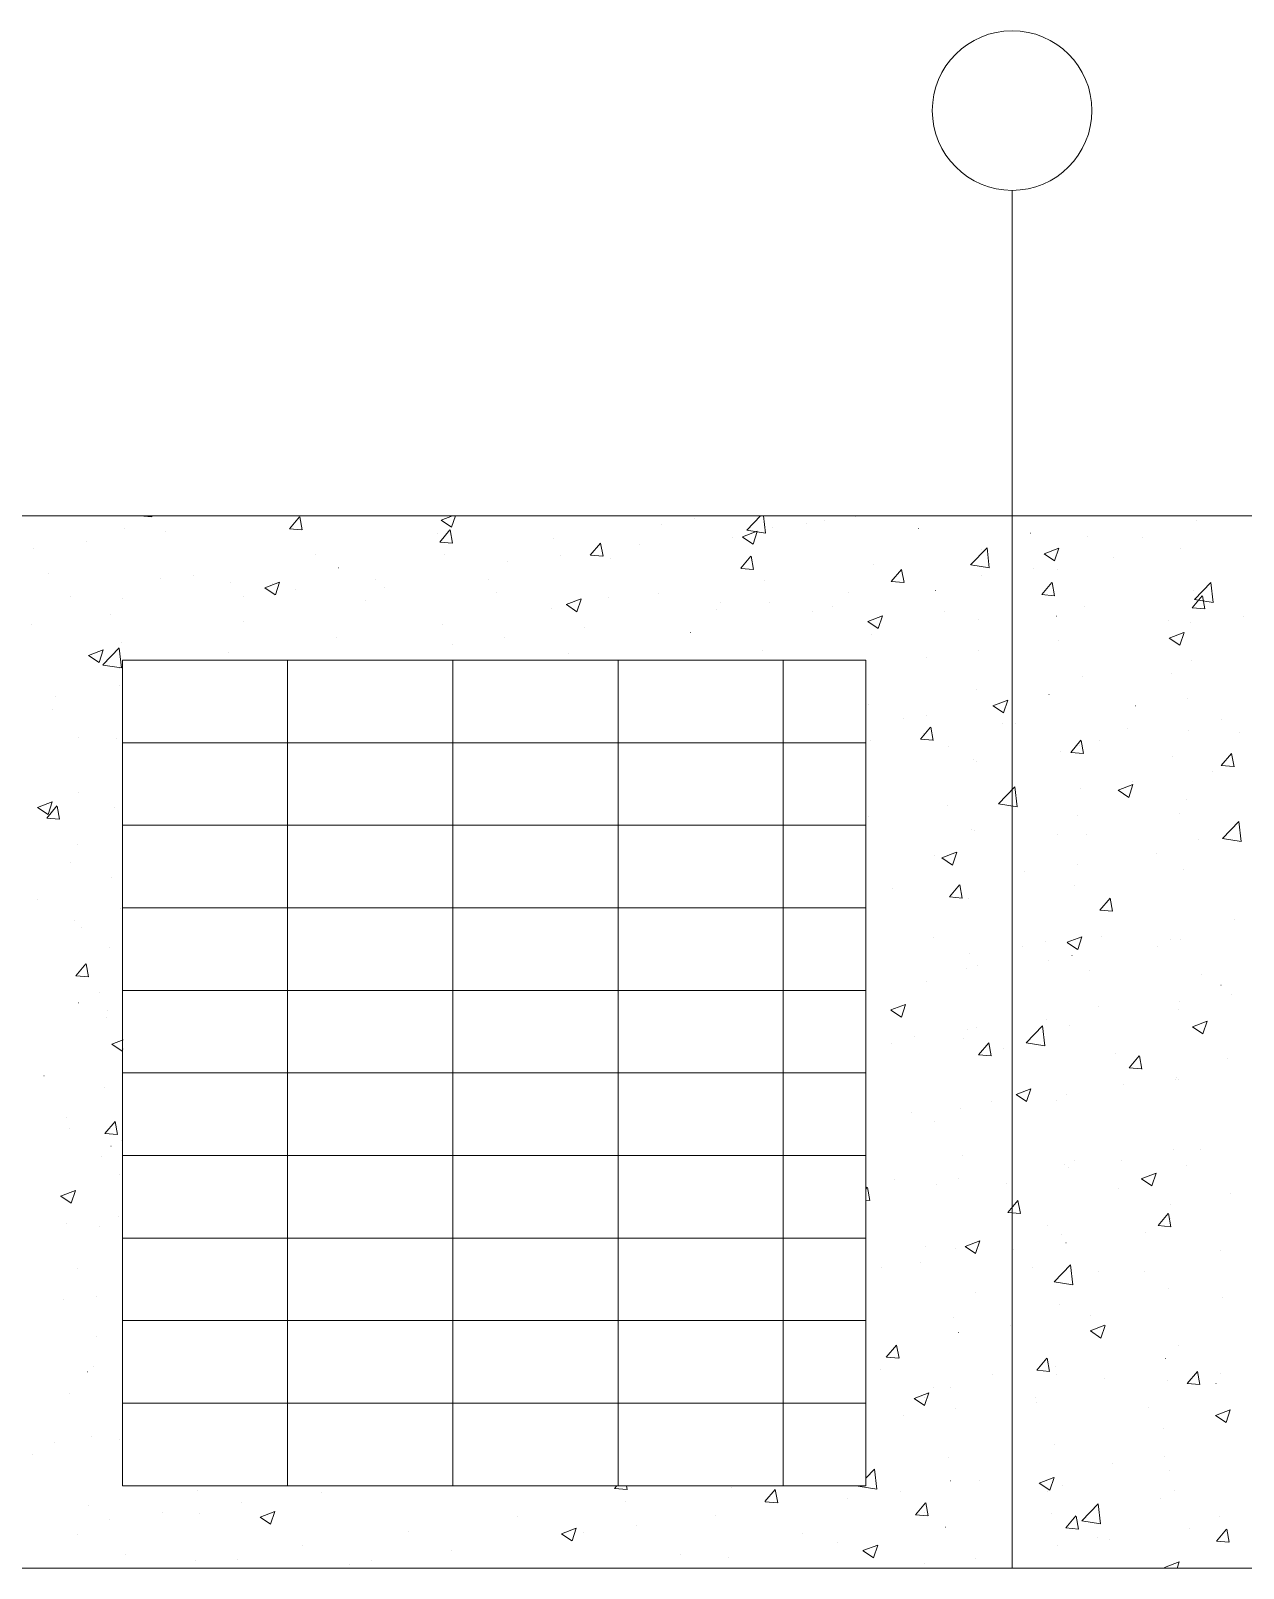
# Model space of a CAD drawing. Header units: centimetres. Extents: x -16179 to 12840, y -10704 to 3856.
# Drawn here: x 5391.8 to 5685.4, y -10021 to -9648.6 of the extents above; entities that cross this region are included whole.
import ezdxf

# ---------------------------------------------------------------- set-up
doc = ezdxf.new("R2010")
doc.units = ezdxf.units.CM
doc.header["$MEASUREMENT"] = 0
doc.layers.add('A-ELEV-MBE1_Num_Penna__14_Num_Penna__11_Num_Penna__9_Num_Penna__9_Num_Penna__9_Num_Penna__9_Num_Penna__9_Num_Penna__9_Num_Penna__10_Num_Penna__11', color=7, linetype='Continuous', lineweight=18, true_color=0xd19cc7)
for name, color, linetype, lineweight in [('A-ELEV-MBE1_Num_Penna__7_Num_Penna__7_Num_Penna__7_Num_Penna__7_Num_Penna__7_Num_Penna__7_Num_Penna__7_Num_Penna__7_Num_Penna__7_Num_Penna__7', 7, 'Continuous', 18), ('A-ELEV-PATT_Num_Penna__8_Num_Penna__8_Num_Penna__8_Num_Penna__8_Num_Penna__8_Num_Penna__8_Num_Penna__8_Num_Penna__8_Num_Penna__8_Num_Penna__8', 8, 'Continuous', 18), ('AA - linee quote_Num_Penna__3_Num_Penna__3_Num_Penna__3_Num_Penna__3_Num_Penna__3_Num_Penna__3_Num_Penna__3_Num_Penna__3_Num_Penna__3_Num_Penna__3', 3, 'Continuous', 18), ('AA pareti non sezionate_Num_Penna__2_Num_Penna__2_Num_Penna__2_Num_Penna__2_Num_Penna__2_Num_Penna__2_Num_Penna__2_Num_Penna__2_Num_Penna__2_Num_Penna__2', 2, 'Continuous', 18)]:
    doc.layers.add(name, color=color, linetype=linetype, lineweight=lineweight)

msp = doc.modelspace()

# ---------------------------------------------------------------- linework, layer by layer
at = {"layer": 'A-ELEV-MBE1_Num_Penna__14_Num_Penna__11_Num_Penna__9_Num_Penna__9_Num_Penna__9_Num_Penna__9_Num_Penna__9_Num_Penna__9_Num_Penna__10_Num_Penna__11', "color": 9, "linetype": 'Continuous', "lineweight": 18, "true_color": 0xd19cc7}
for p, q in [((5454.02, -9801.04), (5414.02, -9801.04)), ((5414.02, -9801.04), (5414.02, -9821.04)), ((5454.02, -9821.04), (5454.02, -9801.04)), ((5494.02, -9801.04), (5454.02, -9801.04)), ((5454.02, -9801.04), (5454.02, -9821.04)), ((5494.02, -9821.04), (5494.02, -9801.04)), ((5534.02, -9801.04), (5494.02, -9801.04)), ((5494.02, -9801.04), (5494.02, -9821.04)), ((5534.02, -9821.04), (5534.02, -9801.04)), ((5574.02, -9801.04), (5534.02, -9801.04)), ((5534.02, -9801.04), (5534.02, -9821.04)), ((5574.02, -9821.04), (5574.02, -9801.04)), ((5594.02, -9801.04), (5574.02, -9801.04)), ((5574.02, -9801.04), (5574.02, -9821.04)), ((5594.02, -9821.04), (5594.02, -9801.04)), ((5414.02, -9821.04), (5454.02, -9821.04)), ((5454.02, -9821.04), (5414.02, -9821.04)), ((5414.02, -9821.04), (5414.02, -9841.04)), ((5454.02, -9841.04), (5454.02, -9821.04)), ((5454.02, -9821.04), (5494.02, -9821.04)), ((5494.02, -9821.04), (5454.02, -9821.04)), ((5454.02, -9821.04), (5454.02, -9841.04)), ((5494.02, -9841.04), (5494.02, -9821.04)), ((5494.02, -9821.04), (5534.02, -9821.04)), ((5494.02, -9821.04), (5494.02, -9841.04)), ((5534.02, -9841.04), (5534.02, -9821.04)), ((5534.02, -9821.04), (5574.02, -9821.04)), ((5574.02, -9821.04), (5534.02, -9821.04)), ((5534.02, -9821.04), (5534.02, -9841.04)), ((5574.02, -9841.04), (5574.02, -9821.04)), ((5574.02, -9821.04), (5594.02, -9821.04)), ((5594.02, -9821.04), (5574.02, -9821.04)), ((5574.02, -9821.04), (5574.02, -9841.04)), ((5414.02, -9841.04), (5454.02, -9841.04)), ((5454.02, -9841.04), (5414.02, -9841.04)), ((5414.02, -9841.04), (5414.02, -9861.04)), ((5454.02, -9861.04), (5454.02, -9841.04)), ((5454.02, -9841.04), (5494.02, -9841.04)), ((5494.02, -9841.04), (5454.02, -9841.04)), ((5454.02, -9841.04), (5454.02, -9861.04)), ((5494.02, -9861.04), (5494.02, -9841.04)), ((5494.02, -9841.04), (5534.02, -9841.04)), ((5534.02, -9841.04), (5494.02, -9841.04)), ((5494.02, -9841.04), (5494.02, -9861.04)), ((5534.02, -9861.04), (5534.02, -9841.04)), ((5534.02, -9841.04), (5574.02, -9841.04)), ((5574.02, -9841.04), (5534.02, -9841.04)), ((5534.02, -9841.04), (5534.02, -9861.04)), ((5574.02, -9861.04), (5574.02, -9841.04)), ((5574.02, -9841.04), (5594.02, -9841.04)), ((5594.02, -9841.04), (5574.02, -9841.04)), ((5574.02, -9841.04), (5574.02, -9861.04)), ((5594.02, -9861.04), (5594.02, -9841.04)), ((5414.02, -9861.04), (5454.02, -9861.04)), ((5454.02, -9861.04), (5414.02, -9861.04)), ((5414.02, -9861.04), (5414.02, -9881.04)), ((5454.02, -9881.04), (5454.02, -9861.04)), ((5454.02, -9861.04), (5494.02, -9861.04)), ((5494.02, -9861.04), (5454.02, -9861.04)), ((5454.02, -9861.04), (5454.02, -9881.04)), ((5494.02, -9881.04), (5494.02, -9861.04)), ((5494.02, -9861.04), (5534.02, -9861.04)), ((5534.02, -9861.04), (5494.02, -9861.04)), ((5494.02, -9861.04), (5494.02, -9881.04)), ((5534.02, -9881.04), (5534.02, -9861.04)), ((5534.02, -9861.04), (5574.02, -9861.04)), ((5574.02, -9861.04), (5534.02, -9861.04)), ((5534.02, -9861.04), (5534.02, -9881.04)), ((5574.02, -9881.04), (5574.02, -9861.04)), ((5574.02, -9861.04), (5594.02, -9861.04)), ((5594.02, -9861.04), (5574.02, -9861.04)), ((5574.02, -9861.04), (5574.02, -9881.04)), ((5594.02, -9881.04), (5594.02, -9861.04)), ((5414.02, -9881.04), (5454.02, -9881.04)), ((5454.02, -9881.04), (5414.02, -9881.04)), ((5414.02, -9881.04), (5414.02, -9901.04)), ((5454.02, -9901.04), (5454.02, -9881.04)), ((5454.02, -9881.04), (5494.02, -9881.04)), ((5494.02, -9881.04), (5454.02, -9881.04)), ((5454.02, -9881.04), (5454.02, -9901.04)), ((5494.02, -9901.04), (5494.02, -9881.04)), ((5494.02, -9881.04), (5534.02, -9881.04)), ((5534.02, -9881.04), (5494.02, -9881.04)), ((5494.02, -9881.04), (5494.02, -9901.04)), ((5534.02, -9901.04), (5534.02, -9881.04)), ((5534.02, -9881.04), (5574.02, -9881.04)), ((5574.02, -9881.04), (5534.02, -9881.04)), ((5534.02, -9881.04), (5534.02, -9901.04)), ((5574.02, -9901.04), (5574.02, -9881.04)), ((5574.02, -9881.04), (5594.02, -9881.04)), ((5594.02, -9881.04), (5574.02, -9881.04)), ((5574.02, -9881.04), (5574.02, -9901.04)), ((5594.02, -9901.04), (5594.02, -9881.04)), ((5414.02, -9901.04), (5454.02, -9901.04)), ((5454.02, -9901.04), (5414.02, -9901.04)), ((5414.02, -9901.04), (5414.02, -9921.04)), ((5454.02, -9921.04), (5454.02, -9901.04)), ((5454.02, -9901.04), (5494.02, -9901.04)), ((5494.02, -9901.04), (5454.02, -9901.04)), ((5454.02, -9901.04), (5454.02, -9921.04)), ((5494.02, -9921.04), (5494.02, -9901.04)), ((5494.02, -9901.04), (5534.02, -9901.04)), ((5534.02, -9901.04), (5494.02, -9901.04)), ((5494.02, -9901.04), (5494.02, -9921.04)), ((5534.02, -9921.04), (5534.02, -9901.04)), ((5534.02, -9901.04), (5574.02, -9901.04)), ((5574.02, -9901.04), (5534.02, -9901.04)), ((5534.02, -9901.04), (5534.02, -9921.04)), ((5574.02, -9921.04), (5574.02, -9901.04)), ((5574.02, -9901.04), (5594.02, -9901.04)), ((5594.02, -9901.04), (5574.02, -9901.04)), ((5574.02, -9901.04), (5574.02, -9921.04)), ((5594.02, -9921.04), (5594.02, -9901.04)), ((5414.02, -9921.04), (5454.02, -9921.04)), ((5454.02, -9921.04), (5414.02, -9921.04)), ((5414.02, -9921.04), (5414.02, -9941.04)), ((5454.02, -9941.04), (5454.02, -9921.04)), ((5454.02, -9921.04), (5494.02, -9921.04)), ((5494.02, -9921.04), (5454.02, -9921.04)), ((5454.02, -9921.04), (5454.02, -9941.04)), ((5494.02, -9941.04), (5494.02, -9921.04)), ((5494.02, -9921.04), (5534.02, -9921.04)), ((5534.02, -9921.04), (5494.02, -9921.04)), ((5494.02, -9921.04), (5494.02, -9941.04)), ((5534.02, -9941.04), (5534.02, -9921.04)), ((5534.02, -9921.04), (5574.02, -9921.04)), ((5574.02, -9921.04), (5534.02, -9921.04)), ((5534.02, -9921.04), (5534.02, -9941.04)), ((5574.02, -9941.04), (5574.02, -9921.04)), ((5574.02, -9921.04), (5594.02, -9921.04)), ((5594.02, -9921.04), (5574.02, -9921.04)), ((5574.02, -9921.04), (5574.02, -9941.04)), ((5594.02, -9941.04), (5594.02, -9921.04)), ((5414.02, -9941.04), (5454.02, -9941.04)), ((5454.02, -9941.04), (5414.02, -9941.04)), ((5414.02, -9941.04), (5414.02, -9961.04)), ((5454.02, -9961.04), (5454.02, -9941.04)), ((5454.02, -9941.04), (5494.02, -9941.04)), ((5494.02, -9941.04), (5454.02, -9941.04)), ((5454.02, -9941.04), (5454.02, -9961.04)), ((5494.02, -9961.04), (5494.02, -9941.04)), ((5494.02, -9941.04), (5534.02, -9941.04)), ((5534.02, -9941.04), (5494.02, -9941.04)), ((5494.02, -9941.04), (5494.02, -9961.04)), ((5534.02, -9961.04), (5534.02, -9941.04)), ((5534.02, -9941.04), (5574.02, -9941.04)), ((5574.02, -9941.04), (5534.02, -9941.04)), ((5534.02, -9941.04), (5534.02, -9961.04)), ((5574.02, -9961.04), (5574.02, -9941.04)), ((5574.02, -9941.04), (5594.02, -9941.04)), ((5594.02, -9941.04), (5574.02, -9941.04)), ((5574.02, -9941.04), (5574.02, -9961.04)), ((5594.02, -9961.04), (5594.02, -9941.04)), ((5414.02, -9961.04), (5454.02, -9961.04)), ((5454.02, -9961.04), (5414.02, -9961.04)), ((5414.02, -9961.04), (5414.02, -9981.04)), ((5454.02, -9981.04), (5454.02, -9961.04)), ((5454.02, -9961.04), (5494.02, -9961.04)), ((5494.02, -9961.04), (5454.02, -9961.04)), ((5454.02, -9961.04), (5454.02, -9981.04)), ((5494.02, -9981.04), (5494.02, -9961.04)), ((5494.02, -9961.04), (5534.02, -9961.04)), ((5534.02, -9961.04), (5494.02, -9961.04)), ((5494.02, -9961.04), (5494.02, -9981.04)), ((5534.02, -9981.04), (5534.02, -9961.04)), ((5534.02, -9961.04), (5574.02, -9961.04)), ((5574.02, -9961.04), (5534.02, -9961.04)), ((5534.02, -9961.04), (5534.02, -9981.04)), ((5574.02, -9981.04), (5574.02, -9961.04)), ((5574.02, -9961.04), (5594.02, -9961.04)), ((5594.02, -9961.04), (5574.02, -9961.04)), ((5574.02, -9961.04), (5574.02, -9981.04)), ((5594.02, -9981.04), (5594.02, -9961.04)), ((5414.02, -9981.04), (5454.02, -9981.04)), ((5454.02, -9981.04), (5414.02, -9981.04)), ((5414.02, -9981.04), (5414.02, -10001.04)), ((5454.02, -10001.04), (5454.02, -9981.04)), ((5454.02, -9981.04), (5494.02, -9981.04)), ((5494.02, -9981.04), (5454.02, -9981.04)), ((5454.02, -9981.04), (5454.02, -10001.04)), ((5494.02, -10001.04), (5494.02, -9981.04)), ((5494.02, -9981.04), (5534.02, -9981.04)), ((5534.02, -9981.04), (5494.02, -9981.04)), ((5494.02, -9981.04), (5494.02, -10001.04)), ((5534.02, -10001.04), (5534.02, -9981.04)), ((5534.02, -9981.04), (5574.02, -9981.04)), ((5574.02, -9981.04), (5534.02, -9981.04)), ((5534.02, -9981.04), (5534.02, -10001.04)), ((5574.02, -10001.04), (5574.02, -9981.04)), ((5574.02, -9981.04), (5594.02, -9981.04)), ((5594.02, -9981.04), (5574.02, -9981.04)), ((5574.02, -9981.04), (5574.02, -10001.04)), ((5594.02, -10001.04), (5594.02, -9981.04)), ((5414.02, -10001.04), (5454.02, -10001.04)), ((5454.02, -10001.04), (5494.02, -10001.04)), ((5494.02, -10001.04), (5534.02, -10001.04)), ((5534.02, -10001.04), (5574.02, -10001.04)), ((5574.02, -10001.04), (5594.02, -10001.04))]:
    msp.add_line(p, q, dxfattribs=at)
at = {"layer": 'A-ELEV-MBE1_Num_Penna__7_Num_Penna__7_Num_Penna__7_Num_Penna__7_Num_Penna__7_Num_Penna__7_Num_Penna__7_Num_Penna__7_Num_Penna__7_Num_Penna__7', "color": 7, "linetype": 'Continuous', "lineweight": 18}
for p, q in [((5619.02, -9766.08), (5619.02, -9766.08)), ((5619.02, -9766.08), (5619.02, -9766.08)), ((5594.02, -9841.04), (5594.02, -9821.04))]:
    msp.add_line(p, q, dxfattribs=at)
at = {"layer": 'A-ELEV-PATT_Num_Penna__8_Num_Penna__8_Num_Penna__8_Num_Penna__8_Num_Penna__8_Num_Penna__8_Num_Penna__8_Num_Penna__8_Num_Penna__8_Num_Penna__8', "color": 8, "linetype": 'Continuous', "lineweight": 18}
for p, q in [((5418.32, -9766.08), (5421.05, -9766.32)), ((5421.09, -9766.33), (5421.05, -9766.08)), ((5454.45, -9769.24), (5456.89, -9766.32)), ((5457.53, -9769.52), (5456.94, -9766.34)), ((5491.18, -9767.14), (5493.92, -9766.08)), ((5491.19, -9767.15), (5493.72, -9768.85)), ((5493.72, -9768.85), (5494.65, -9766.08)), ((5544.5, -9768.07), (5544.51, -9768.07)), ((5552.6, -9766.84), (5552.6, -9766.84)), ((5565.21, -9769.55), (5568.54, -9766.08)), ((5569.73, -9770.27), (5569.24, -9766.08)), ((5579.71, -9767.98), (5579.72, -9767.98)), ((5584.03, -9767.16), (5584.04, -9767.16)), ((5591.46, -9766.37), (5591.47, -9766.37)), ((5674.05, -9767.28), (5674.06, -9767.28)), ((5405.28, -9772.42), (5405.28, -9772.42)), ((5414.52, -9769.18), (5414.53, -9769.18)), ((5424.52, -9769.89), (5424.52, -9769.89)), ((5454.45, -9769.24), (5457.49, -9769.51)), ((5490.41, -9770.47), (5490.42, -9770.47)), ((5490.88, -9772.43), (5493.33, -9769.51)), ((5493.97, -9772.71), (5493.38, -9769.52)), ((5518.42, -9771.65), (5518.42, -9771.65)), ((5561.84, -9771.45), (5561.84, -9771.45)), ((5564.18, -9771.2), (5567.74, -9769.84)), ((5564.2, -9771.22), (5566.72, -9772.92)), ((5565.22, -9769.57), (5569.73, -9770.27)), ((5566.73, -9772.92), (5567.76, -9769.85)), ((5571.32, -9768.84), (5571.32, -9768.84)), ((5606.83, -9769.13), (5606.84, -9769.13)), ((5633.95, -9770.27), (5633.96, -9770.27)), ((5647.67, -9771.09), (5647.67, -9771.09)), ((5661.07, -9771.42), (5661.07, -9771.42)), ((5392.56, -9774.1), (5392.57, -9774.1)), ((5460.79, -9775.55), (5460.79, -9775.55)), ((5490.89, -9772.43), (5493.93, -9772.7)), ((5492.03, -9775.45), (5492.04, -9775.45)), ((5519.99, -9775.6), (5520, -9775.6)), ((5527.32, -9775.61), (5529.77, -9772.7)), ((5527.33, -9775.62), (5530.36, -9775.89)), ((5530.4, -9775.9), (5529.82, -9772.71)), ((5539.23, -9773.06), (5539.24, -9773.06)), ((5563.76, -9778.8), (5566.21, -9775.88)), ((5566.84, -9779.08), (5566.25, -9775.9)), ((5619.42, -9777.96), (5623.38, -9773.84)), ((5622.01, -9774.34), (5622.02, -9774.34)), ((5623.94, -9778.67), (5623.38, -9773.85)), ((5637.19, -9775.27), (5640.75, -9773.91)), ((5637.2, -9775.29), (5639.73, -9776.99)), ((5639.73, -9776.99), (5640.76, -9773.92)), ((5670.12, -9773.97), (5670.12, -9773.97)), ((5466.37, -9778.71), (5466.38, -9778.71)), ((5507.28, -9777.27), (5507.28, -9777.27)), ((5532.21, -9776.54), (5532.22, -9776.54)), ((5563.76, -9778.81), (5566.8, -9779.07)), ((5595.93, -9777.92), (5595.93, -9777.92)), ((5600.19, -9781.99), (5602.64, -9779.07)), ((5603.28, -9782.27), (5602.69, -9779.09)), ((5619.43, -9777.98), (5623.95, -9778.68)), ((5634.71, -9778.77), (5634.71, -9778.77)), ((5640.49, -9779.06), (5640.49, -9779.06)), ((5653.95, -9776.24), (5653.95, -9776.24)), ((5396.19, -9780.11), (5396.19, -9780.11)), ((5423.31, -9781.25), (5423.31, -9781.25)), ((5431.16, -9780.64), (5431.17, -9780.64)), ((5440.29, -9782.28), (5440.3, -9782.28)), ((5448.49, -9783.52), (5452.05, -9782.16)), ((5448.51, -9783.53), (5451.03, -9785.24)), ((5450.42, -9782.4), (5450.43, -9782.4)), ((5451.04, -9785.24), (5452.07, -9782.17)), ((5475.19, -9781.49), (5475.2, -9781.49)), ((5477.54, -9783.54), (5477.55, -9783.54)), ((5502.59, -9781.62), (5502.59, -9781.62)), ((5569.54, -9781.73), (5569.55, -9781.73)), ((5600.2, -9782), (5603.24, -9782.26)), ((5621.99, -9780.44), (5622, -9780.44)), ((5636.63, -9785.18), (5639.08, -9782.26)), ((5639.71, -9785.46), (5639.13, -9782.28)), ((5673.64, -9786.37), (5677.6, -9782.25)), ((5678.16, -9787.08), (5677.6, -9782.26)), ((5401.54, -9785.72), (5401.54, -9785.72)), ((5413.91, -9786.09), (5413.91, -9786.09)), ((5443.24, -9785.7), (5443.24, -9785.7)), ((5455.95, -9784.03), (5455.96, -9784.03)), ((5472.96, -9786.71), (5472.96, -9786.71)), ((5504.66, -9784.69), (5504.67, -9784.69)), ((5521.5, -9787.59), (5525.06, -9786.22)), ((5524.04, -9789.31), (5525.07, -9786.24)), ((5531.78, -9785.84), (5531.78, -9785.84)), ((5543.88, -9784.98), (5543.89, -9784.98)), ((5558.9, -9786.98), (5558.9, -9786.98)), ((5570.67, -9787.2), (5570.67, -9787.2)), ((5589.91, -9784.67), (5589.91, -9784.67)), ((5610.86, -9784.14), (5610.87, -9784.14)), ((5636.64, -9785.18), (5639.67, -9785.45)), ((5673.07, -9788.37), (5675.52, -9785.45)), ((5673.44, -9784.19), (5673.44, -9784.19)), ((5673.65, -9786.39), (5678.17, -9787.09)), ((5676.15, -9788.65), (5675.56, -9785.46)), ((5411.15, -9789.92), (5411.16, -9789.92)), ((5517.8, -9788.56), (5517.81, -9788.56)), ((5521.51, -9787.6), (5524.04, -9789.31)), ((5557.95, -9788.88), (5557.96, -9788.88)), ((5581.24, -9789.23), (5581.24, -9789.23)), ((5586.01, -9788.13), (5586.02, -9788.13)), ((5594.51, -9791.66), (5598.06, -9790.29)), ((5597.05, -9793.38), (5598.08, -9790.31)), ((5613.13, -9789.27), (5613.14, -9789.27)), ((5640.25, -9790.42), (5640.26, -9790.42)), ((5647.05, -9788), (5647.06, -9788)), ((5673.07, -9788.37), (5676.11, -9788.64)), ((5685.38, -9790.37), (5685.39, -9790.37)), ((5391.91, -9792.46), (5391.92, -9792.46)), ((5443.33, -9791.79), (5443.34, -9791.79)), ((5491.42, -9792.36), (5491.42, -9792.36)), ((5525.87, -9793.1), (5525.87, -9793.1)), ((5551.61, -9794.32), (5551.62, -9794.32)), ((5594.52, -9791.67), (5597.05, -9793.38)), ((5621.39, -9791.25), (5621.4, -9791.25)), ((5667.37, -9791.56), (5667.37, -9791.56)), ((5667.51, -9795.73), (5671.07, -9794.36)), ((5670.06, -9797.44), (5671.09, -9794.37)), ((5672.67, -9792.05), (5672.67, -9792.05)), ((5409.29, -9802.22), (5413.25, -9798.1)), ((5413.81, -9802.93), (5413.25, -9798.11)), ((5413.71, -9796.88), (5413.71, -9796.88)), ((5465.76, -9795.62), (5465.76, -9795.62)), ((5493.91, -9797.31), (5493.92, -9797.31)), ((5506.63, -9795.63), (5506.63, -9795.63)), ((5595.31, -9794.83), (5595.31, -9794.83)), ((5640.58, -9796.27), (5640.59, -9796.27)), ((5667.52, -9795.74), (5670.05, -9797.44)), ((5405.81, -9799.91), (5409.37, -9798.54)), ((5405.82, -9799.92), (5408.35, -9801.62)), ((5408.35, -9801.62), (5409.38, -9798.55)), ((5439.67, -9799.19), (5439.68, -9799.19)), ((5521.99, -9799.4), (5521.99, -9799.4)), ((5568.92, -9798.64), (5568.93, -9798.64)), ((5608.63, -9800.48), (5608.63, -9800.48)), ((5621.35, -9798.81), (5621.35, -9798.81)), ((5672.82, -9801.1), (5672.82, -9801.1)), ((5409.3, -9802.24), (5413.82, -9802.94)), ((5413.29, -9803), (5413.29, -9803)), ((5646.43, -9804.91), (5646.44, -9804.91)), ((5668.02, -9804.28), (5668.02, -9804.28)), ((5413.41, -9807.21), (5413.42, -9807.21)), ((5620.77, -9808.16), (5620.78, -9808.16)), ((5638.39, -9809.37), (5638.4, -9809.37)), ((5397.01, -9812.89), (5397.01, -9812.89)), ((5397.79, -9809.96), (5397.8, -9809.96)), ((5594.69, -9811.74), (5594.7, -9811.74)), ((5624.83, -9812.11), (5628.39, -9810.75)), ((5624.84, -9812.12), (5627.37, -9813.83)), ((5627.37, -9813.83), (5628.4, -9810.76)), ((5659.3, -9812.09), (5659.31, -9812.09)), ((5672.02, -9810.41), (5672.03, -9810.41)), ((5603.24, -9815.23), (5603.25, -9815.23)), ((5608.77, -9814.46), (5608.77, -9814.46)), ((5627.22, -9816.31), (5627.23, -9816.31)), ((5630.36, -9816.38), (5630.36, -9816.38)), ((5680.19, -9815.44), (5680.2, -9815.44)), ((5403.48, -9819.74), (5403.49, -9819.74)), ((5412.67, -9819.91), (5412.68, -9819.91)), ((5595.26, -9820.52), (5595.27, -9820.52)), ((5607.24, -9820.2), (5609.69, -9817.28)), ((5607.25, -9820.21), (5610.29, -9820.47)), ((5607.98, -9818.84), (5607.99, -9818.84)), ((5610.33, -9820.48), (5609.74, -9817.3)), ((5643.68, -9823.39), (5646.13, -9820.47)), ((5646.76, -9823.67), (5646.18, -9820.49)), ((5650.56, -9820.52), (5650.57, -9820.52)), ((5657.48, -9817.52), (5657.48, -9817.52)), ((5672.2, -9818.01), (5672.21, -9818.01)), ((5684.6, -9818.67), (5684.6, -9818.67)), ((5613.95, -9822.05), (5613.96, -9822.05)), ((5641.07, -9823.2), (5641.07, -9823.2)), ((5643.69, -9823.39), (5646.72, -9823.66)), ((5645.82, -9821.82), (5645.82, -9821.82)), ((5668.19, -9824.35), (5668.19, -9824.35)), ((5680.12, -9826.58), (5682.56, -9823.66)), ((5683.2, -9826.86), (5682.61, -9823.68)), ((5620.16, -9825.07), (5620.16, -9825.07)), ((5620.94, -9825.61), (5620.94, -9825.61)), ((5677.9, -9827.91), (5677.9, -9827.91)), ((5680.12, -9826.58), (5683.16, -9826.85)), ((5594.07, -9828.65), (5594.08, -9828.65)), ((5626.16, -9835.85), (5630.11, -9831.73)), ((5630.68, -9836.57), (5630.12, -9831.74)), ((5655.15, -9832.56), (5658.71, -9831.2)), ((5657.7, -9834.28), (5658.73, -9831.21)), ((5658.66, -9830.45), (5658.66, -9830.45)), ((5393.45, -9836.74), (5397.01, -9835.38)), ((5395.99, -9838.46), (5397.02, -9835.39)), ((5403.31, -9833.03), (5403.31, -9833.03)), ((5645.94, -9832.12), (5645.94, -9832.12)), ((5655.16, -9832.58), (5657.69, -9834.28)), ((5671.58, -9834.92), (5671.59, -9834.92)), ((5393.46, -9836.76), (5395.99, -9838.46)), ((5395.67, -9839.29), (5398.12, -9836.37)), ((5395.68, -9839.29), (5398.71, -9839.56)), ((5398.75, -9839.57), (5398.17, -9836.38)), ((5412.05, -9836.82), (5412.06, -9836.82)), ((5594.62, -9838.88), (5594.62, -9838.88)), ((5613.86, -9836.35), (5613.86, -9836.35)), ((5626.17, -9835.87), (5630.69, -9836.57)), ((5645.2, -9838.73), (5645.2, -9838.73)), ((5669.97, -9838.3), (5669.97, -9838.3)), ((5619.54, -9841.99), (5619.54, -9841.99)), ((5620.25, -9842.2), (5620.26, -9842.2)), ((5680.37, -9844.26), (5684.33, -9840.14)), ((5684.89, -9844.98), (5684.33, -9840.15)), ((5403.15, -9845.81), (5403.15, -9845.81)), ((5640.34, -9843.39), (5640.34, -9843.39)), ((5647.37, -9843.34), (5647.38, -9843.34)), ((5674.49, -9844.49), (5674.49, -9844.49)), ((5680.38, -9844.28), (5684.9, -9844.98)), ((5401.39, -9850.05), (5401.39, -9850.05)), ((5610.71, -9848.47), (5610.72, -9848.47)), ((5612.47, -9848.95), (5616.03, -9847.58)), ((5612.48, -9848.96), (5615.01, -9850.67)), ((5615.01, -9850.67), (5616.04, -9847.6)), ((5645.29, -9850.48), (5645.3, -9850.48)), ((5664.53, -9847.95), (5664.54, -9847.95)), ((5411.44, -9853.74), (5411.44, -9853.74)), ((5632.58, -9852.16), (5632.58, -9852.16)), ((5670.97, -9851.84), (5670.97, -9851.84)), ((5600.49, -9856.38), (5600.5, -9856.38)), ((5614.29, -9858.41), (5616.74, -9855.49)), ((5617.37, -9858.7), (5616.79, -9855.51)), ((5644.58, -9855.64), (5644.59, -9855.64)), ((5393.41, -9858.99), (5393.42, -9858.99)), ((5413.56, -9861.21), (5413.56, -9861.21)), ((5614.3, -9858.42), (5617.33, -9858.68)), ((5618.92, -9858.9), (5618.93, -9858.9)), ((5650.73, -9861.6), (5653.18, -9858.68)), ((5650.73, -9861.61), (5653.77, -9861.87)), ((5653.81, -9861.88), (5653.22, -9858.7)), ((5402.5, -9864.17), (5402.5, -9864.17)), ((5683.25, -9863.76), (5683.26, -9863.76)), ((5404.13, -9865.82), (5404.13, -9865.82)), ((5610.36, -9868.16), (5610.36, -9868.16)), ((5642.79, -9869.4), (5646.35, -9868.04)), ((5645.34, -9871.12), (5646.37, -9868.05)), ((5651.17, -9867.99), (5651.17, -9867.99)), ((5667.87, -9868.61), (5667.87, -9868.61)), ((5670.35, -9868.75), (5670.35, -9868.75)), ((5410.82, -9870.65), (5410.82, -9870.65)), ((5619.21, -9872.19), (5619.22, -9872.19)), ((5631.93, -9870.52), (5631.93, -9870.52)), ((5637.48, -9869.3), (5637.48, -9869.3)), ((5642.8, -9869.42), (5645.33, -9871.12)), ((5643.96, -9872.56), (5643.97, -9872.56)), ((5664.6, -9870.45), (5664.6, -9870.45)), ((5402.72, -9877.5), (5405.17, -9874.58)), ((5405.8, -9877.78), (5405.21, -9874.59)), ((5618.3, -9875.81), (5618.31, -9875.81)), ((5621.07, -9874.98), (5621.08, -9874.98)), ((5638.24, -9873.7), (5638.25, -9873.7)), ((5648.19, -9876.13), (5648.19, -9876.13)), ((5402.73, -9877.5), (5405.76, -9877.77)), ((5608.62, -9878.78), (5608.62, -9878.78)), ((5675.31, -9877.27), (5675.31, -9877.27)), ((5680.04, -9879.77), (5680.05, -9879.77)), ((5403.33, -9884.07), (5403.34, -9884.07)), ((5408.37, -9881.67), (5408.38, -9881.67)), ((5669.89, -9883.8), (5669.89, -9883.8)), ((5682.6, -9882.12), (5682.61, -9882.12)), ((5410.2, -9887.56), (5410.21, -9887.56)), ((5410.43, -9885.96), (5410.43, -9885.96)), ((5600.11, -9885.79), (5603.67, -9884.42)), ((5600.12, -9885.8), (5602.65, -9887.5)), ((5602.65, -9887.5), (5603.68, -9884.43)), ((5650.42, -9884.85), (5650.42, -9884.85)), ((5669.73, -9885.66), (5669.74, -9885.66)), ((5618.57, -9890.56), (5618.57, -9890.56)), ((5620.79, -9889.94), (5620.79, -9889.94)), ((5632.89, -9893.75), (5636.85, -9889.62)), ((5637.41, -9894.46), (5636.85, -9889.64)), ((5637.8, -9888.02), (5637.81, -9888.02)), ((5643.35, -9889.47), (5643.35, -9889.47)), ((5673.11, -9889.85), (5676.67, -9888.49)), ((5673.13, -9889.87), (5675.65, -9891.57)), ((5675.66, -9891.57), (5676.69, -9888.5)), ((5411.41, -9894.03), (5414.15, -9892.99)), ((5411.42, -9894.05), (5413.95, -9895.75)), ((5413.96, -9895.75), (5414.14, -9895.2)), ((5600.25, -9893.98), (5600.26, -9893.98)), ((5605.85, -9892.23), (5605.85, -9892.23)), ((5617.69, -9892.72), (5617.69, -9892.72)), ((5621.34, -9896.62), (5623.79, -9893.71)), ((5624.42, -9896.91), (5623.83, -9893.72)), ((5627.37, -9895.13), (5627.38, -9895.13)), ((5632.9, -9893.76), (5637.42, -9894.47)), ((5621.35, -9896.63), (5624.38, -9896.89)), ((5654.49, -9896.27), (5654.49, -9896.27)), ((5657.78, -9899.81), (5660.23, -9896.89)), ((5660.86, -9900.09), (5660.27, -9896.91)), ((5681.61, -9897.42), (5681.61, -9897.42)), ((5395.01, -9901.71), (5395.02, -9901.71)), ((5657.78, -9899.82), (5660.82, -9900.08)), ((5669.11, -9902.57), (5669.12, -9902.57)), ((5669.24, -9902.16), (5669.25, -9902.16)), ((5669.82, -9902.63), (5669.82, -9902.63)), ((5409.58, -9904.47), (5409.59, -9904.47)), ((5630.43, -9906.24), (5633.99, -9904.87)), ((5630.44, -9906.25), (5632.97, -9907.96)), ((5632.98, -9907.96), (5634.01, -9904.89)), ((5642.73, -9906.38), (5642.73, -9906.38)), ((5656.52, -9903.83), (5656.53, -9903.83)), ((5617.07, -9909.63), (5617.07, -9909.63)), ((5624.44, -9908.06), (5624.45, -9908.06)), ((5640.19, -9907.71), (5640.2, -9907.71)), ((5400.53, -9911.92), (5400.54, -9911.92)), ((5409.77, -9915.71), (5412.22, -9912.79)), ((5412.85, -9915.99), (5412.26, -9912.81)), ((5605.2, -9910.59), (5605.21, -9910.59)), ((5610.56, -9912.8), (5610.57, -9912.8)), ((5401.24, -9914.38), (5401.24, -9914.38)), ((5409.77, -9915.71), (5412.81, -9915.98)), ((5413.73, -9917.52), (5413.73, -9917.52)), ((5408.96, -9921.38), (5408.97, -9921.38)), ((5411.24, -9918.74), (5411.25, -9918.74)), ((5617.48, -9921.08), (5617.48, -9921.08)), ((5668.49, -9919.48), (5668.5, -9919.48)), ((5675.12, -9919.66), (5675.12, -9919.66)), ((5642.11, -9923.29), (5642.12, -9923.29)), ((5643.16, -9923.87), (5643.16, -9923.87)), ((5644.6, -9922.23), (5644.6, -9922.23)), ((5655.88, -9922.2), (5655.88, -9922.2)), ((5671.72, -9923.38), (5671.72, -9923.38)), ((5413.41, -9925.53), (5413.41, -9925.53)), ((5594.02, -9929.18), (5594.4, -9928.73)), ((5595.03, -9931.93), (5594.45, -9928.75)), ((5601.07, -9926.76), (5601.08, -9926.76)), ((5611.08, -9928.09), (5611.08, -9928.09)), ((5616.45, -9926.54), (5616.46, -9926.54)), ((5628.19, -9927.91), (5628.19, -9927.91)), ((5660.75, -9926.69), (5664.31, -9925.33)), ((5660.77, -9926.71), (5663.29, -9928.41)), ((5663.3, -9928.41), (5664.33, -9925.34)), ((5399.05, -9930.87), (5402.61, -9929.51)), ((5399.06, -9930.88), (5401.59, -9932.59)), ((5401.6, -9932.59), (5402.63, -9929.52)), ((5594.02, -9931.83), (5594.99, -9931.92)), ((5628.39, -9934.84), (5630.84, -9931.92)), ((5631.47, -9935.12), (5630.88, -9931.93)), ((5655.31, -9929.05), (5655.31, -9929.05)), ((5682.43, -9930.2), (5682.43, -9930.2)), ((5413.08, -9935.88), (5413.09, -9935.88)), ((5628.4, -9934.84), (5631.43, -9935.11)), ((5664.83, -9938.02), (5667.27, -9935.1)), ((5667.91, -9938.31), (5667.32, -9935.12)), ((5667.72, -9932.94), (5667.72, -9932.94)), ((5400.36, -9937.56), (5400.37, -9937.56)), ((5408.35, -9938.29), (5408.35, -9938.29)), ((5638.09, -9938.02), (5638.1, -9938.02)), ((5661.75, -9939.7), (5661.76, -9939.7)), ((5664.83, -9938.03), (5667.87, -9938.29)), ((5667.88, -9936.39), (5667.88, -9936.39)), ((5608.47, -9943.11), (5608.47, -9943.11)), ((5615.83, -9943.45), (5615.84, -9943.45)), ((5618.07, -9943.08), (5621.63, -9941.71)), ((5618.08, -9943.09), (5620.61, -9944.79)), ((5620.61, -9944.79), (5621.64, -9941.72)), ((5641.49, -9940.2), (5641.5, -9940.2)), ((5642.51, -9942.23), (5642.52, -9942.23)), ((5607.37, -9946.91), (5607.38, -9946.91)), ((5629.8, -9943.91), (5629.8, -9943.91)), ((5679.89, -9944.09), (5679.9, -9944.09)), ((5403.18, -9948.4), (5403.19, -9948.4)), ((5597.71, -9948.13), (5597.72, -9948.13)), ((5634.49, -9948.05), (5634.5, -9948.05)), ((5639.63, -9951.64), (5643.58, -9947.52)), ((5644.15, -9952.35), (5643.59, -9947.53)), ((5650.27, -9949.18), (5650.27, -9949.18)), ((5661.61, -9949.2), (5661.61, -9949.2)), ((5620.64, -9954.26), (5620.64, -9954.26)), ((5639.64, -9951.66), (5644.15, -9952.36)), ((5667.26, -9953.3), (5667.26, -9953.3)), ((5399.72, -9955.92), (5399.72, -9955.92)), ((5407.73, -9955.2), (5407.73, -9955.2)), ((5640.87, -9957.11), (5640.88, -9957.11)), ((5680.47, -9955.51), (5680.48, -9955.51)), ((5615.22, -9960.36), (5615.22, -9960.36)), ((5629.15, -9962.27), (5629.15, -9962.27)), ((5648.39, -9959.74), (5648.39, -9959.74)), ((5648.39, -9963.53), (5651.95, -9962.16)), ((5650.94, -9965.25), (5651.97, -9962.18)), ((5407.65, -9964.84), (5407.66, -9964.84)), ((5616.43, -9963.94), (5616.44, -9963.94)), ((5648.41, -9963.54), (5650.93, -9965.25)), ((5599, -9969.86), (5601.45, -9966.94)), ((5602.08, -9970.14), (5601.49, -9966.96)), ((5669.67, -9966.96), (5669.67, -9966.96)), ((5405.59, -9973.42), (5405.6, -9973.42)), ((5407.11, -9972.11), (5407.12, -9972.11)), ((5597.48, -9972.87), (5597.48, -9972.87)), ((5599.01, -9969.86), (5602.04, -9970.13)), ((5635.44, -9973.05), (5637.89, -9970.13)), ((5635.44, -9973.05), (5638.48, -9973.32)), ((5638.52, -9973.33), (5637.93, -9970.15)), ((5640.04, -9972.04), (5640.05, -9972.04)), ((5666.64, -9970.21), (5666.65, -9970.21)), ((5671.87, -9976.23), (5674.32, -9973.32)), ((5674.96, -9976.52), (5674.37, -9973.33)), ((5610.41, -9977.13), (5610.42, -9977.13)), ((5624.6, -9974.01), (5624.6, -9974.01)), ((5640.26, -9974.02), (5640.26, -9974.02)), ((5651.72, -9975.16), (5651.72, -9975.16)), ((5667.11, -9975.55), (5667.11, -9975.55)), ((5671.88, -9976.24), (5674.92, -9976.51)), ((5678.83, -9976.3), (5678.84, -9976.3)), ((5679.82, -9973.87), (5679.83, -9973.87)), ((5401.09, -9978.71), (5401.09, -9978.71)), ((5605.71, -9979.91), (5609.27, -9978.55)), ((5605.72, -9979.93), (5608.25, -9981.63)), ((5608.19, -9979.69), (5608.2, -9979.69)), ((5608.25, -9981.63), (5609.28, -9978.56)), ((5614.6, -9977.27), (5614.6, -9977.27)), ((5635.02, -9979.77), (5635.03, -9979.77)), ((5635.31, -9980.83), (5635.31, -9980.83)), ((5603.07, -9983.98), (5603.07, -9983.98)), ((5615.78, -9982.31), (5615.79, -9982.31)), ((5662.43, -9981.98), (5662.43, -9981.98)), ((5678.72, -9983.98), (5682.27, -9982.62)), ((5678.73, -9984), (5681.26, -9985.7)), ((5681.26, -9985.7), (5682.29, -9982.63)), ((5666.02, -9987.12), (5666.03, -9987.12)), ((5397.55, -9990.67), (5397.55, -9990.67)), ((5406.49, -9989.02), (5406.5, -9989.02)), ((5413.26, -9989.86), (5413.26, -9989.86)), ((5639.64, -9990.93), (5639.64, -9990.93)), ((5392.23, -9993.46), (5392.24, -9993.46)), ((5613.98, -9994.18), (5613.98, -9994.18)), ((5653.74, -9995.58), (5653.75, -9995.58)), ((5666.46, -9993.91), (5666.47, -9993.91)), ((5594.02, -9999.18), (5596.1, -9997)), ((5596.67, -10001.84), (5596.11, -9997.02)), ((5636.03, -10000.37), (5639.59, -9999)), ((5638.58, -10002.09), (5639.61, -9999.02)), ((5667.57, -9997.27), (5667.57, -9997.27)), ((5432.26, -10002.13), (5432.27, -10002.13)), ((5462.29, -10002.55), (5462.29, -10002.55)), ((5533.17, -10001.69), (5533.73, -10001.04)), ((5533.18, -10001.7), (5536.22, -10001.97)), ((5536.26, -10001.98), (5536.08, -10001.04)), ((5561.51, -10001.57), (5561.52, -10001.57)), ((5569.61, -10004.88), (5572.06, -10001.96)), ((5572.69, -10005.16), (5572.11, -10001.98)), ((5592.15, -10001.13), (5592.23, -10001.04)), ((5592.16, -10001.14), (5596.67, -10001.84)), ((5602.42, -10002.34), (5602.43, -10002.34)), ((5614.49, -9999.83), (5614.5, -9999.83)), ((5621.66, -9999.81), (5621.67, -9999.81)), ((5636.05, -10000.38), (5638.57, -10002.09)), ((5637.94, -10002.35), (5637.95, -10002.35)), ((5641.61, -10000.98), (5641.61, -10000.98)), ((5668.73, -10002.12), (5668.73, -10002.12)), ((5405.88, -10005.93), (5405.88, -10005.93)), ((5442.91, -10005.07), (5442.91, -10005.07)), ((5535.85, -10004.82), (5535.86, -10004.82)), ((5569.62, -10004.89), (5572.66, -10005.15)), ((5589.7, -10004.02), (5589.71, -10004.02)), ((5606.05, -10008.07), (5608.5, -10005.15)), ((5609.13, -10008.35), (5608.54, -10005.17)), ((5646.36, -10009.54), (5650.32, -10005.41)), ((5650.88, -10010.25), (5650.32, -10005.42)), ((5665.41, -10004.03), (5665.41, -10004.03)), ((5410.95, -10009.27), (5410.95, -10009.27)), ((5423.67, -10007.6), (5423.67, -10007.6)), ((5432.66, -10007.64), (5432.66, -10007.64)), ((5447.34, -10008.62), (5450.9, -10007.25)), ((5447.35, -10008.63), (5449.88, -10010.33)), ((5449.88, -10010.33), (5450.91, -10007.26)), ((5509.77, -10008.4), (5509.78, -10008.4)), ((5538.38, -10010.77), (5538.39, -10010.77)), ((5557.62, -10008.24), (5557.63, -10008.24)), ((5606.06, -10008.08), (5609.09, -10008.34)), ((5608.32, -10007.44), (5608.32, -10007.44)), ((5639.02, -10007.84), (5639.03, -10007.84)), ((5642.49, -10011.26), (5644.93, -10008.34)), ((5645.57, -10011.54), (5644.98, -10008.36)), ((5646.37, -10009.55), (5650.89, -10010.25)), ((5679.74, -10008.42), (5679.75, -10008.42)), ((5403.03, -10012.72), (5403.04, -10012.72)), ((5483.39, -10012.21), (5483.39, -10012.21)), ((5520.34, -10012.68), (5523.9, -10011.32)), ((5520.36, -10012.7), (5522.88, -10014.4)), ((5522.89, -10014.4), (5523.92, -10011.33)), ((5525.66, -10012.45), (5525.67, -10012.45)), ((5578.69, -10012.52), (5578.7, -10012.52)), ((5613.36, -10011.1), (5613.37, -10011.1)), ((5642.49, -10011.26), (5645.53, -10011.53)), ((5650.12, -10013.51), (5650.12, -10013.51)), ((5653.1, -10013.95), (5653.1, -10013.95)), ((5672.34, -10011.41), (5672.34, -10011.41)), ((5678.92, -10014.45), (5681.37, -10011.53)), ((5678.93, -10014.45), (5681.97, -10014.72)), ((5682, -10014.73), (5681.42, -10011.54)), ((5414.77, -10017.77), (5414.78, -10017.77)), ((5457.73, -10015.46), (5457.73, -10015.46)), ((5493.58, -10016.67), (5493.59, -10016.67)), ((5549.07, -10017.61), (5549.07, -10017.61)), ((5587.28, -10014.67), (5587.28, -10014.67)), ((5593.35, -10016.75), (5596.91, -10015.39)), ((5593.36, -10016.77), (5595.89, -10018.47)), ((5595.89, -10018.47), (5596.92, -10015.4)), ((5640.38, -10015.62), (5640.38, -10015.62)), ((5431.64, -10019.04), (5431.65, -10019.04)), ((5441.89, -10018.92), (5441.9, -10018.92)), ((5461.62, -10020.88), (5461.63, -10020.88)), ((5469.01, -10020.06), (5469.01, -10020.06)), ((5474.34, -10019.2), (5474.35, -10019.2)), ((5560.89, -10018.48), (5560.9, -10018.48)), ((5608.3, -10019.84), (5608.3, -10019.84)), ((5620.49, -10018.59), (5620.49, -10018.59)), ((5664.79, -10020.95), (5664.79, -10020.95)), ((5666.36, -10020.82), (5669.91, -10019.46)), ((5666.37, -10020.83), (5666.64, -10021.02)), ((5669.41, -10021.02), (5669.93, -10019.47))]:
    msp.add_line(p, q, dxfattribs=at)
at = {"layer": 'AA - linee quote_Num_Penna__3_Num_Penna__3_Num_Penna__3_Num_Penna__3_Num_Penna__3_Num_Penna__3_Num_Penna__3_Num_Penna__3_Num_Penna__3_Num_Penna__3', "color": 3, "linetype": 'Continuous', "lineweight": 18}
msp.add_line((5629.46, -10021.02), (5629.46, -9687.25), dxfattribs=at)
msp.add_circle((5629.46, -9667.92), 19.33, dxfattribs=at)
at = {"layer": 'AA pareti non sezionate_Num_Penna__2_Num_Penna__2_Num_Penna__2_Num_Penna__2_Num_Penna__2_Num_Penna__2_Num_Penna__2_Num_Penna__2_Num_Penna__2_Num_Penna__2', "color": 2, "linetype": 'Continuous', "lineweight": 18}
for p, q in [((4705.75, -9766.08), (5921.48, -9766.08)), ((5921.48, -10021.02), (5014.02, -10021.02))]:
    msp.add_line(p, q, dxfattribs=at)

doc.saveas('drawing.dxf')
